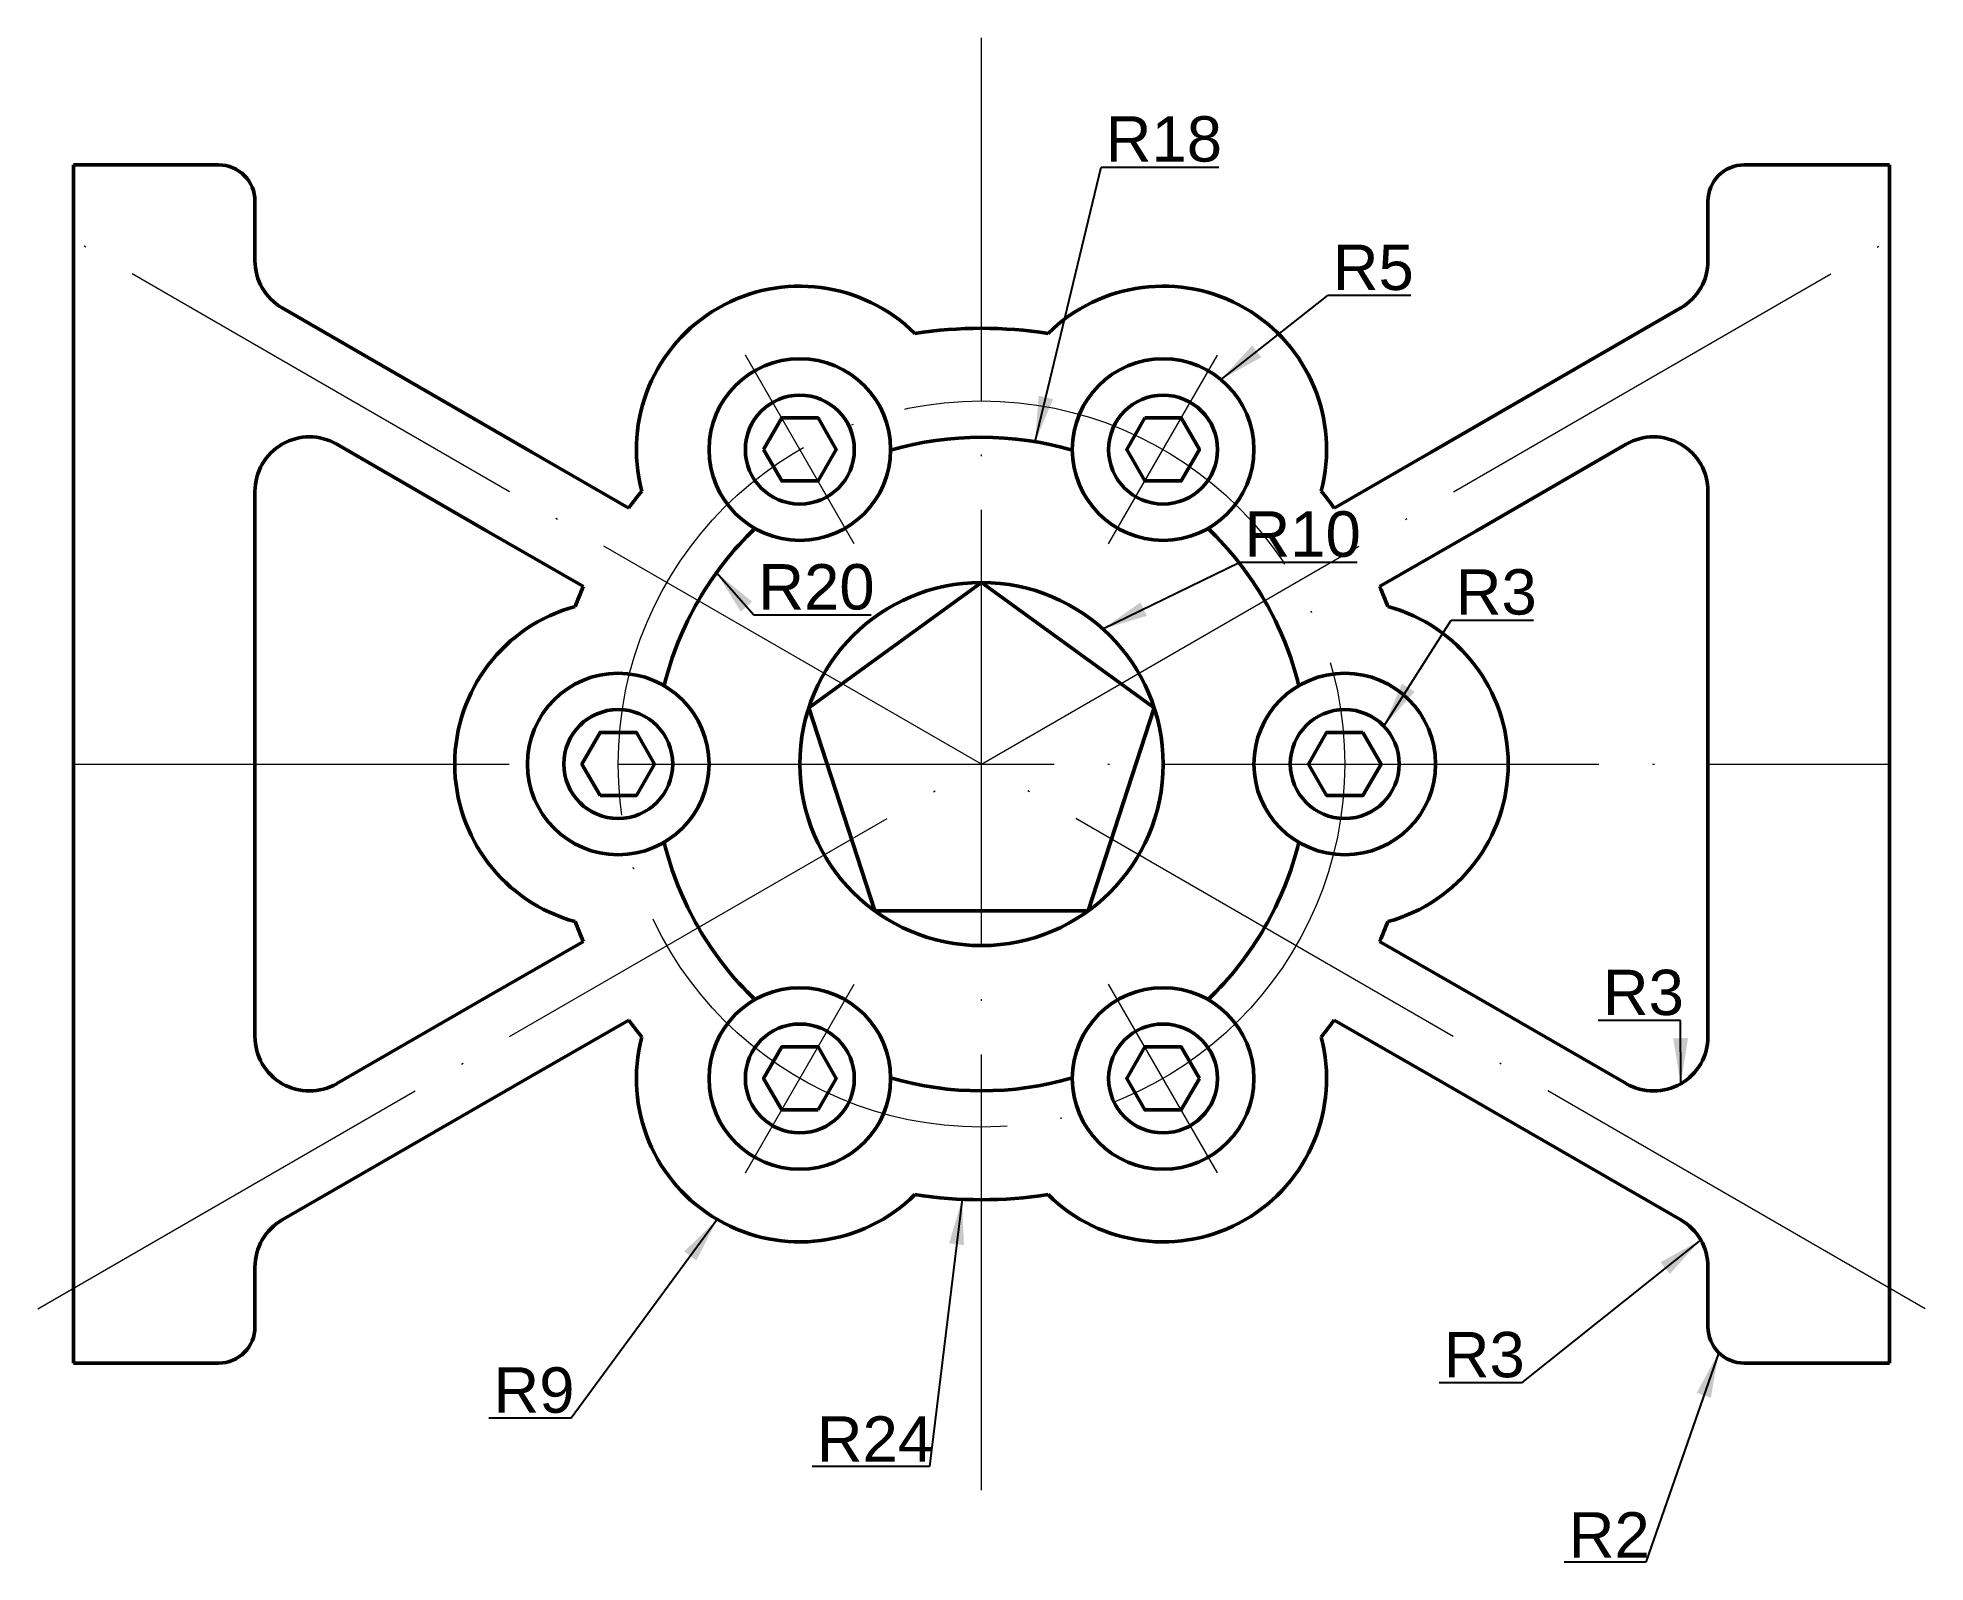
# Model space of a CAD drawing. Header units: millimetres. Extents: x 707 to 811, y 111 to 195.
import ezdxf

# ---------------------------------------------------------------- set-up
doc = ezdxf.new("R2010")
doc.units = ezdxf.units.MM
doc.linetypes.add('ACAD_ISO04W100', pattern=[30, 24, -2.95, 0.1, -2.95])
for name, color, linetype, lineweight, true_color in [('Contornos Visibles', 7, 'Continuous', 50, 0xffffff), ('Cotas', 1, 'Continuous', 20, 0xff0000), ('Ejes de revolución', 6, 'ACAD_ISO04W100', 20, 0xff00ff)]:
    doc.layers.add(name, color=color, linetype=linetype, lineweight=lineweight, true_color=true_color)
doc.styles.get("Standard").update_dxf_attribs({"font": ''})
doc.styles.add('textstyle0', font='')
doc.styles.add('textstyle1', font='')
doc.styles.add('textstyle2', font='')
doc.styles.add('textstyle3', font='')
doc.styles.add('textstyle4', font='')
doc.styles.add('textstyle5', font='')
doc.styles.add('textstyle6', font='')
doc.styles.add('textstyle7', font='')
doc.styles.add('textstyle8', font='')
doc.styles.add('textstyle9', font='')
doc.styles.get('Standard').set_extended_font_data('txt')
doc.styles.get('textstyle0').set_extended_font_data('Arial')
doc.styles.get('textstyle1').set_extended_font_data('Arial')
doc.styles.get('textstyle2').set_extended_font_data('Arial')
doc.styles.get('textstyle3').set_extended_font_data('Arial')
doc.styles.get('textstyle4').set_extended_font_data('Arial')
doc.styles.get('textstyle5').set_extended_font_data('Arial')
doc.styles.get('textstyle6').set_extended_font_data('Arial')
doc.styles.get('textstyle7').set_extended_font_data('Arial')
doc.styles.get('textstyle8').set_extended_font_data('Arial')
doc.styles.get('textstyle9').set_extended_font_data('Arial')
doc.dimstyles.get("Standard").update_dxf_attribs({"dimtxt": 2.5, "dimasz": 2.5, "dimexe": 1.25, "dimexo": 0.625, "dimtad": 1, "dimtxsty": 'Standard', "dimcen": 2.5, "dimadec": 0, "dimazin": 0, "dimtfac": 1, "dimtmove": 0, "dimatfit": 3, "dimfxl": 1, "dimarcsym": 0})

msp = doc.modelspace()

# ---------------------------------------------------------------- linework, layer by layer
at = {"layer": 'Contornos Visibles'}
for p, q in [((708.67, 188.38), (716.67, 188.38)), ((708.67, 188.38), (708.67, 122.38)), ((800.67, 188.38), (808.67, 188.38)), ((808.67, 188.38), (808.67, 122.38)), ((718.67, 183.1), (718.67, 186.38)), ((798.67, 183.1), (798.67, 186.38)), ((733.92, 172.56), (720.17, 180.5)), ((783.43, 172.56), (797.17, 180.5)), ((731.42, 168.23), (723.17, 172.99)), ((739.25, 169.48), (733.92, 172.56)), ((778.09, 169.48), (783.43, 172.56)), ((785.93, 168.23), (794.17, 172.99)), ((718.67, 170.4), (718.67, 140.37)), ((798.67, 170.4), (798.67, 140.37)), ((736.75, 165.15), (731.42, 168.23)), ((780.59, 165.15), (785.93, 168.23)), ((758.67, 165.38), (749.16, 158.47)), ((768.18, 158.47), (758.67, 165.38)), ((749.16, 158.47), (752.79, 147.29)), ((764.55, 147.29), (768.18, 158.47)), ((752.79, 147.29), (764.55, 147.29)), ((736.75, 145.61), (731.42, 142.54)), ((780.59, 145.61), (785.93, 142.54)), ((731.42, 142.54), (723.17, 137.78)), ((785.93, 142.54), (794.17, 137.78)), ((739.25, 141.28), (733.92, 138.21)), ((778.09, 141.28), (783.43, 138.21)), ((733.92, 138.21), (720.17, 130.27)), ((783.43, 138.21), (797.17, 130.27)), ((718.67, 127.67), (718.67, 124.38)), ((798.67, 127.67), (798.67, 124.38)), ((708.67, 122.38), (716.67, 122.38)), ((800.67, 122.38), (808.67, 122.38))]:
    msp.add_line(p, q, dxfattribs=at)
at = {"layer": 'Contornos Visibles', "flags": 128}
for points in [[(746.67, 172.7), (747.67, 170.97), (749.67, 170.97), (750.67, 172.7), (749.67, 174.44), (747.67, 174.44)], [(767.67, 174.44), (766.67, 172.7), (767.67, 170.97), (769.67, 170.97), (770.67, 172.7), (769.67, 174.44)], [(737.67, 153.65), (739.67, 153.65), (740.67, 155.38), (739.67, 157.12), (737.67, 157.12), (736.67, 155.38)], [(779.67, 157.12), (777.67, 157.12), (776.67, 155.38), (777.67, 153.65), (779.67, 153.65), (780.67, 155.38)], [(749.67, 136.33), (750.67, 138.06), (749.67, 139.8), (747.67, 139.8), (746.67, 138.06), (747.67, 136.33)], [(770.67, 138.06), (769.67, 139.8), (767.67, 139.8), (766.67, 138.06), (767.67, 136.33), (769.67, 136.33)]]:
    msp.add_lwpolyline(points, close=True, dxfattribs=at)
at = {"layer": 'Contornos Visibles'}
for centre, radius in [((748.67, 172.7), 5), ((768.67, 172.7), 5), ((748.67, 172.7), 3), ((768.67, 172.7), 3), ((758.67, 155.38), 10), ((738.67, 155.38), 5), ((778.67, 155.38), 5), ((738.67, 155.38), 3), ((778.67, 155.38), 3), ((748.67, 138.06), 5), ((768.67, 138.06), 5), ((748.67, 138.06), 3), ((768.67, 138.06), 3)]:
    msp.add_circle(centre, radius, dxfattribs=at)
for centre, radius, start, end in [((716.67, 186.38), 2, 0, 90), ((800.67, 186.38), 2, 90, 180), ((721.67, 183.1), 3, 180, 240), ((795.67, 183.1), 3, 300, 0), ((748.67, 172.7), 9, 45.3009, 194.6991), ((768.67, 172.7), 9, 345.3009, 134.6991), ((758.67, 155.38), 24, 81.2051, 98.7949), ((721.67, 170.4), 3, 60, 180), ((758.67, 155.38), 18, 73.8721, 106.1279), ((795.67, 170.4), 3, 0, 120), ((758.67, 155.38), 24, 141.2051, 144.0208), ((758.67, 155.38), 24, 35.9792, 38.7949), ((758.67, 155.38), 18, 133.8721, 166.1279), ((758.67, 155.38), 18, 13.8721, 46.1279), ((758.67, 155.38), 24, 155.9792, 158.7949), ((758.67, 155.38), 24, 21.2051, 24.0208), ((738.67, 155.38), 9, 105.3009, 254.6991), ((778.67, 155.38), 9, 285.3009, 74.6991), ((758.67, 155.38), 18, 193.8721, 226.1279), ((758.67, 155.38), 18, 313.8721, 346.1279), ((758.67, 155.38), 24, 201.2051, 204.0208), ((758.67, 155.38), 24, 335.9792, 338.7949), ((721.67, 140.37), 3, 180, 300), ((758.67, 155.38), 24, 215.9792, 218.7949), ((748.67, 138.06), 9, 165.3009, 314.6991), ((768.67, 138.06), 9, 225.3009, 14.6991), ((758.67, 155.38), 24, 321.2051, 324.0208), ((795.67, 140.37), 3, 240, 0), ((758.67, 155.38), 18, 253.8721, 286.1279), ((758.67, 155.38), 24, 261.2051, 278.7949), ((721.67, 127.67), 3, 120, 180), ((795.67, 127.67), 3, 0, 60), ((716.67, 124.38), 2, 270, 0), ((800.67, 124.38), 2, 180, 270)]:
    msp.add_arc(centre, radius, start, end, dxfattribs=at)
at = {"layer": 'Ejes de revolución'}
for p, q in [((758.67, 115.38), (758.67, 195.38)), ((706.71, 125.38), (810.63, 185.38)), ((810.63, 125.38), (706.71, 185.38)), ((751.67, 167.51), (745.67, 177.9)), ((765.67, 167.51), (771.67, 177.9)), ((708.67, 155.38), (808.67, 155.38)), ((745.67, 132.87), (751.67, 143.26)), ((771.67, 132.87), (765.67, 143.26))]:
    msp.add_line(p, q, dxfattribs=at)
msp.add_circle((758.67, 155.38), 20, dxfattribs=at)

# ---------------------------------------------------------------- texts
at = {"layer": 'Cotas', "char_height": 2.5, "attachment_point": 1}
for s, insert, style in [('R18', (765.51, 191.06), 'textstyle0'), ('R5', (778.01, 183.99), 'textstyle3'), ('R10', (773.15, 169.3), 'textstyle1'), ('R20', (746.38, 166.39), 'textstyle4'), ('R3', (784.78, 166.11), 'textstyle2'), ('R3', (792.88, 144.05), 'textstyle9'), ('R3', (784.12, 124.1), 'textstyle7'), ('R9', (731.8, 122.15), 'textstyle5'), ('R24', (749.6, 119.45), 'textstyle6'), ('R2', (791, 114.17), 'textstyle8')]:
    msp.add_mtext(s, dxfattribs=dict(at, insert=insert, style=style))

# ---------------------------------------------------------------- leaders
at = {"layer": 'Cotas'}
for points in [[(761.63, 173.14), (765.26, 188.25), (771.74, 188.25)], [(771.86, 176.56), (777.76, 181.2), (782.31, 181.2)], [(765.35, 162.82), (772.9, 166.49), (779.36, 166.49)], [(744.08, 165.93), (746.13, 163.59), (752.59, 163.59)], [(780.83, 157.47), (784.53, 163.31), (789.06, 163.31)], [(797.17, 137.78), (797.16, 141.25), (792.63, 141.25)], [(757.6, 131.41), (755.81, 116.69), (749.35, 116.69)], [(744.12, 130.3), (736.08, 119.35), (731.55, 119.35)], [(798.27, 129.17), (788.4, 121.3), (783.87, 121.3)], [(799.26, 122.97), (795.25, 111.41), (790.75, 111.41)]]:
    msp.add_leader(points, dimstyle='Standard', override={"dimscale": 1}, dxfattribs=at)

doc.saveas('drawing.dxf')
